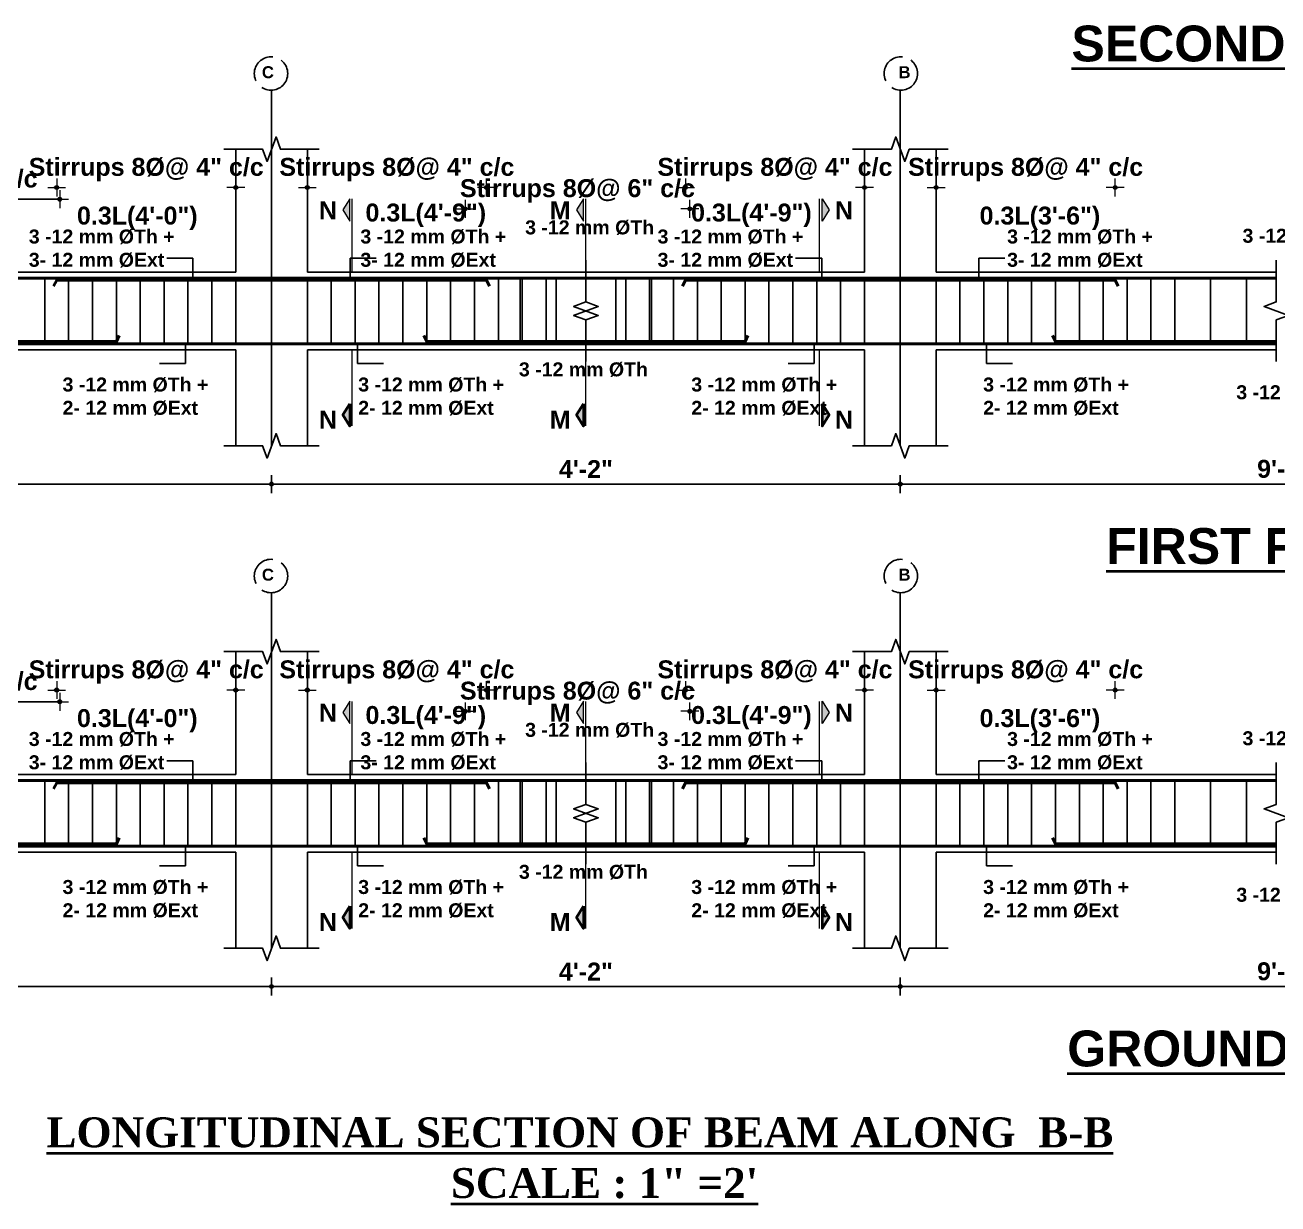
# Model space of a CAD drawing. Header units: inches. Extents: x -12073856 to 12321241, y -1226296 to 1319224.
# Drawn here: x 134357.4 to 134777.2, y 48712.2 to 49107 of the extents above; entities that cross this region are included whole.
import ezdxf
from ezdxf.enums import TextEntityAlignment as Align

# ---------------------------------------------------------------- set-up
doc = ezdxf.new("R2010")
doc.units = ezdxf.units.IN
doc.header["$MEASUREMENT"] = 0
doc.header["$PDMODE"] = 35
doc.linetypes.add('ACAD_ISO02W100', pattern=[15, 12, -3])
for name, color, linetype, lineweight in [('BAR', 5, 'Continuous', 40), ('Dimension', 130, 'Continuous', 9), ('Hatch', 9, 'Continuous', 9), ('HATCH1', 4, 'ACAD_ISO02W100', 13), ('TEXT', 255, 'Continuous', 35), ('Toilet', 7, 'Continuous', 25)]:
    doc.layers.add(name, color=color, linetype=linetype, lineweight=lineweight)
doc.layers.add('STIRRUP', color=10, linetype='Continuous')
doc.styles.add('1.8 str', font='times.ttf', dxfattribs={"width": 0.8, "height": 6})
doc.styles.add('ramon', font='arial.ttf')
doc.styles.add('STYLE1', font='arialbd.ttf')
doc.dimstyles.new('1.4', dxfattribs={"dimscale": 0, "dimtxt": 6, "dimasz": 0.5, "dimexe": 2, "dimexo": 9, "dimgap": 2, "dimtad": 1, "dimdec": 0, "dimlfac": 0.5, "dimzin": 3, "dimdsep": 46, "dimlunit": 4, "dimtxsty": '1.8 str', "dimblk": 'DIM', "dimcen": 3, "dimdle": 3, "dimse1": 1, "dimse2": 1, "dimclrd": 256, "dimclre": 256, "dimclrt": 7, "dimadec": 1, "dimazin": 2, "dimtfac": 1, "dimtdec": 0, "dimtix": 1, "dimtofl": 0, "dimtmove": 2, "dimatfit": 3, "dimldrblk": 'ARROW', "dimfxl": 2, "dimfrac": 2, "dimtolj": 2, "dimtzin": 0, "dimarcsym": 0})
doc.dimstyles.new('S8', dxfattribs={"dimtxt": 7, "dimasz": 2, "dimexe": 6, "dimexo": 18, "dimgap": 1.9375, "dimtad": 1, "dimdec": 1, "dimzin": 3, "dimdsep": 46, "dimlunit": 4, "dimtxsty": 'ramon', "dimblk": 'dot 2', "dimcen": 0.09375, "dimse1": 1, "dimse2": 1, "dimclrd": 1, "dimclre": 1, "dimclrt": 256, "dimadec": 0, "dimazin": 0, "dimtfac": 0.75, "dimtdec": 1, "dimtix": 1, "dimtmove": 1, "dimatfit": 3, "dimldrblk": 'DOT', "dimfxl": 1, "dimtolj": 1, "dimtzin": 0, "dimlwd": 9, "dimlwe": 9, "dimarcsym": 0})

# ---------------------------------------------------------------- blocks, each defined once
blk = doc.blocks.new('dot1')
at = {"layer": 'Hatch'}
h = blk.add_hatch(color=256, dxfattribs=at)
edge = h.paths.add_edge_path()
edge.add_arc((0, 0), 1, 0, 360)
for p, q in [((3, 0), (-3, 0)), ((0, 3), (0, -3))]:
    blk.add_line(p, q, dxfattribs=at)
blk.add_circle((0, 0), 1, dxfattribs=at)
blk = doc.blocks.new('dot 2')
at = {"layer": 'Hatch', "xscale": 0.5, "yscale": 0.5, "zscale": 0.5}
blk.add_blockref('dot1', (0, 0), dxfattribs=at)
blk = doc.blocks.new('*D2656')
at = {"layer": 'Defpoints', "color": 0, "transparency": 16777216}
for p in [(133863.05, 48784.54), (133880.38, 48784.54), (136417.36, 48745.54)]:
    blk.add_point(p, dxfattribs=at)
at = {"layer": 'Toilet', "color": 1, "lineweight": 9, "transparency": 16777216}
blk.add_line((133863.05, 48747.54), (133863.05, 48782.54), dxfattribs=at)
at = {"layer": 'Toilet', "color": 1, "lineweight": 9, "transparency": 16777216, "xscale": 2, "yscale": 2, "zscale": 2}
for p, rotation in [((133863.05, 48784.54), 90), ((133863.05, 48745.54), 270)]:
    blk.add_blockref('dot 2', p, dxfattribs=dict(at, rotation=rotation))
at = {"layer": 'Toilet', "transparency": 16777216, "insert": (133857.53, 48765.04), "char_height": 7, "attachment_point": 5, "rotation": 90, "style": 'ramon'}
blk.add_mtext('\\A1;3\'-3"', dxfattribs=at)
blk = doc.blocks.new('_Dot')
at = {"color": 0, "lineweight": -2}
blk.add_line((-0.5, 0), (-1, 0), dxfattribs=at)
at = {"color": 0, "const_width": 0.5}
blk.add_lwpolyline([(-0.25, 0, 1), (0.25, 0, 1)], format="xyb", close=True, dxfattribs=at)
blk = doc.blocks.new('DIM')
at = {"layer": 'Dimension'}
h = blk.add_hatch(color=256, dxfattribs=at)
h.paths.add_polyline_path([(0, 1.28), (0, 0), (1.28, 0, 0.414214)])
h.paths.add_polyline_path([(1.28, 0), (0, 0), (0, -1.28, 0.414214)])
h.paths.add_polyline_path([(0, 0), (-1.28, 0, 0.414214), (0, -1.28)])
h.paths.add_polyline_path([(0, 1.28, 0.414214), (-1.28, 0), (0, 0)])
for p, q in [((-6, 0), (6, 0)), ((0, 6), (0, -6))]:
    blk.add_line(p, q, dxfattribs=at)
blk.add_circle((0, 0), 1.28, dxfattribs=at)
blk = doc.blocks.new('*D2699')
at = {"layer": 'Defpoints', "color": 0, "ltscale": 10, "transparency": 16777216}
for p in [(134451.95, 48884.33), (134451.95, 48870.79), (134511.95, 48853.28)]:
    blk.add_point(p, dxfattribs=at)
at = {"layer": 'Dimension', "lineweight": -2, "ltscale": 10, "transparency": 16777216}
for p, q in [((134451.45, 48884.33), (134450.95, 48884.33)), ((134512.45, 48884.33), (134512.95, 48884.33))]:
    blk.add_line(p, q, dxfattribs=at)
at = {"layer": 'Dimension', "lineweight": -2, "ltscale": 10, "transparency": 16777216, "xscale": 0.5, "yscale": 0.5, "zscale": 0.5}
blk.add_blockref('DIM', (134451.95, 48884.33), dxfattribs=at)
at = {"layer": 'Dimension', "lineweight": -2, "ltscale": 10, "transparency": 16777216, "xscale": 0.5, "yscale": 0.5, "zscale": 0.5, "rotation": 180}
blk.add_blockref('DIM', (134511.95, 48884.33), dxfattribs=at)
at = {"layer": 'Dimension', "color": 7, "ltscale": 10, "transparency": 16777216, "insert": (134481.95, 48890.36), "char_height": 6, "attachment_point": 5, "style": 'STYLE1'}
blk.add_mtext('\\A2;Stirrups 8%%C@ 4" c/c', dxfattribs=at)
blk = doc.blocks.new('ARROW')
at = {"layer": 'Hatch'}
h = blk.add_hatch(color=256, dxfattribs=at)
h.dxf.hatch_style = 1
h.paths.add_polyline_path([(12191115.76, -1270860.08), (12191485.38, -1270660.08), (12191115.76, -1270660.08)])
for p, q in [((12191115.76, -1270860.08), (12191115.76, -1270060.08)), ((12191015.76, -1270160.08), (12196382.95, -1270160.08)), ((12191485.38, -1270660.08), (12190746.15, -1270660.08)), ((12190746.15, -1270660.08), (12191115.76, -1270860.08)), ((12191485.38, -1270660.08), (12191115.76, -1270860.08))]:
    blk.add_line(p, q, dxfattribs=at)
blk = doc.blocks.new('*D2689')
at = {"layer": 'Defpoints', "color": 0, "ltscale": 10, "transparency": 16777216}
for p in [(134427.95, 48884.33), (134427.95, 48870.79), (134367.95, 48853.28)]:
    blk.add_point(p, dxfattribs=at)
at = {"layer": 'Dimension', "lineweight": -2, "ltscale": 10, "transparency": 16777216}
for p, q in [((134367.45, 48884.33), (134366.95, 48884.33)), ((134428.45, 48884.33), (134428.95, 48884.33))]:
    blk.add_line(p, q, dxfattribs=at)
at = {"layer": 'Dimension', "lineweight": -2, "ltscale": 10, "transparency": 16777216, "xscale": 0.5, "yscale": 0.5, "zscale": 0.5}
blk.add_blockref('DIM', (134367.95, 48884.33), dxfattribs=at)
at = {"layer": 'Dimension', "lineweight": -2, "ltscale": 10, "transparency": 16777216, "xscale": 0.5, "yscale": 0.5, "zscale": 0.5, "rotation": 180}
blk.add_blockref('DIM', (134427.95, 48884.33), dxfattribs=at)
at = {"layer": 'Dimension', "color": 7, "ltscale": 10, "transparency": 16777216, "insert": (134397.95, 48890.36), "char_height": 6, "attachment_point": 5, "style": 'STYLE1'}
blk.add_mtext('\\A2;Stirrups 8%%C@ 4" c/c', dxfattribs=at)
blk = doc.blocks.new('*D2691')
at = {"layer": 'Defpoints', "color": 0, "ltscale": 10, "transparency": 16777216}
for p in [(134275.39, 48880.42), (134275.39, 48848.99), (134368.96, 48848.99)]:
    blk.add_point(p, dxfattribs=at)
at = {"layer": 'Dimension', "lineweight": -2, "ltscale": 10, "transparency": 16777216}
blk.add_line((134368.46, 48880.42), (134275.89, 48880.42), dxfattribs=at)
at = {"layer": 'Dimension', "lineweight": -2, "ltscale": 10, "transparency": 16777216, "xscale": 0.5, "yscale": 0.5, "zscale": 0.5, "rotation": 180}
blk.add_blockref('DIM', (134275.39, 48880.42), dxfattribs=at)
at = {"layer": 'Dimension', "lineweight": -2, "ltscale": 10, "transparency": 16777216, "xscale": 0.5, "yscale": 0.5, "zscale": 0.5}
blk.add_blockref('DIM', (134368.96, 48880.42), dxfattribs=at)
at = {"layer": 'Dimension', "color": 7, "ltscale": 10, "transparency": 16777216, "insert": (134322.17, 48886.44), "char_height": 6, "attachment_point": 5, "style": 'STYLE1'}
blk.add_mtext('\\A2;Stirrups 8%%C@ 6" c/c', dxfattribs=at)
blk = doc.blocks.new('*D2692')
at = {"layer": 'Defpoints', "color": 0, "ltscale": 10, "transparency": 16777216}
for p in [(134439.95, 48797.83), (134650.65, 48797.83), (134439.95, 48785.02)]:
    blk.add_point(p, dxfattribs=at)
at = {"layer": 'Dimension', "lineweight": -2, "ltscale": 10, "transparency": 16777216}
blk.add_line((134650.15, 48785.02), (134440.45, 48785.02), dxfattribs=at)
at = {"layer": 'Dimension', "lineweight": -2, "ltscale": 10, "transparency": 16777216, "xscale": 0.5, "yscale": 0.5, "zscale": 0.5, "rotation": 180}
blk.add_blockref('DIM', (134439.95, 48785.02), dxfattribs=at)
at = {"layer": 'Dimension', "lineweight": -2, "ltscale": 10, "transparency": 16777216, "xscale": 0.5, "yscale": 0.5, "zscale": 0.5}
blk.add_blockref('DIM', (134650.65, 48785.02), dxfattribs=at)
at = {"layer": 'Dimension', "color": 7, "ltscale": 10, "transparency": 16777216, "insert": (134545.3, 48790.04), "char_height": 6, "attachment_point": 5, "style": 'STYLE1'}
blk.add_mtext('\\A2;4\'-2"', dxfattribs=at)
blk = doc.blocks.new('*D2693')
at = {"layer": 'Defpoints', "color": 0, "ltscale": 10, "transparency": 16777216}
for p in [(134202.6, 48797.83), (134439.95, 48797.83), (134202.6, 48785.02)]:
    blk.add_point(p, dxfattribs=at)
at = {"layer": 'Dimension', "lineweight": -2, "ltscale": 10, "transparency": 16777216}
blk.add_line((134439.45, 48785.02), (134203.1, 48785.02), dxfattribs=at)
at = {"layer": 'Dimension', "lineweight": -2, "ltscale": 10, "transparency": 16777216, "xscale": 0.5, "yscale": 0.5, "zscale": 0.5, "rotation": 180}
blk.add_blockref('DIM', (134202.6, 48785.02), dxfattribs=at)
at = {"layer": 'Dimension', "lineweight": -2, "ltscale": 10, "transparency": 16777216, "xscale": 0.5, "yscale": 0.5, "zscale": 0.5}
blk.add_blockref('DIM', (134439.95, 48785.02), dxfattribs=at)
at = {"layer": 'Dimension', "color": 7, "ltscale": 10, "transparency": 16777216, "insert": (134321.27, 48790.09), "char_height": 6, "attachment_point": 5, "style": 'STYLE1'}
blk.add_mtext('\\A2;6\'-5"', dxfattribs=at)
blk = doc.blocks.new('*D2695')
at = {"layer": 'Defpoints', "color": 0, "ltscale": 10, "transparency": 16777216}
for p in [(134650.65, 48797.83), (134907.87, 48797.83), (134650.65, 48785.02)]:
    blk.add_point(p, dxfattribs=at)
at = {"layer": 'Dimension', "lineweight": -2, "ltscale": 10, "transparency": 16777216}
blk.add_line((134907.37, 48785.02), (134651.15, 48785.02), dxfattribs=at)
at = {"layer": 'Dimension', "lineweight": -2, "ltscale": 10, "transparency": 16777216, "xscale": 0.5, "yscale": 0.5, "zscale": 0.5, "rotation": 180}
blk.add_blockref('DIM', (134650.65, 48785.02), dxfattribs=at)
at = {"layer": 'Dimension', "lineweight": -2, "ltscale": 10, "transparency": 16777216, "xscale": 0.5, "yscale": 0.5, "zscale": 0.5}
blk.add_blockref('DIM', (134907.87, 48785.02), dxfattribs=at)
at = {"layer": 'Dimension', "color": 7, "ltscale": 10, "transparency": 16777216, "insert": (134779.26, 48790.09), "char_height": 6, "attachment_point": 5, "style": 'STYLE1'}
blk.add_mtext('\\A2;9\'-3"', dxfattribs=at)
blk = doc.blocks.new('*D2696')
at = {"layer": 'Defpoints', "color": 0, "ltscale": 10, "transparency": 16777216}
for p in [(134580.14, 48877.2), (134504.78, 48860.66), (134580.14, 48846.14)]:
    blk.add_point(p, dxfattribs=at)
at = {"layer": 'Dimension', "lineweight": -2, "ltscale": 10, "transparency": 16777216}
for p, q in [((134504.28, 48877.2), (134503.78, 48877.2)), ((134580.64, 48877.2), (134581.14, 48877.2))]:
    blk.add_line(p, q, dxfattribs=at)
at = {"layer": 'Dimension', "lineweight": -2, "ltscale": 10, "transparency": 16777216, "xscale": 0.5, "yscale": 0.5, "zscale": 0.5}
blk.add_blockref('DIM', (134504.78, 48877.2), dxfattribs=at)
at = {"layer": 'Dimension', "lineweight": -2, "ltscale": 10, "transparency": 16777216, "xscale": 0.5, "yscale": 0.5, "zscale": 0.5, "rotation": 180}
blk.add_blockref('DIM', (134580.14, 48877.2), dxfattribs=at)
at = {"layer": 'Dimension', "color": 7, "ltscale": 10, "transparency": 16777216, "insert": (134542.46, 48883.22), "char_height": 6, "attachment_point": 5, "style": 'STYLE1'}
blk.add_mtext('\\A2;Stirrups 8%%C@ 6" c/c', dxfattribs=at)
blk = doc.blocks.new('*D2697')
at = {"layer": 'Defpoints', "color": 0, "ltscale": 10, "transparency": 16777216}
for p in [(134638.65, 48884.33), (134638.65, 48870.79), (134578.65, 48853.28)]:
    blk.add_point(p, dxfattribs=at)
at = {"layer": 'Dimension', "lineweight": -2, "ltscale": 10, "transparency": 16777216}
for p, q in [((134578.15, 48884.33), (134577.65, 48884.33)), ((134639.15, 48884.33), (134639.65, 48884.33))]:
    blk.add_line(p, q, dxfattribs=at)
at = {"layer": 'Dimension', "lineweight": -2, "ltscale": 10, "transparency": 16777216, "xscale": 0.5, "yscale": 0.5, "zscale": 0.5}
blk.add_blockref('DIM', (134578.65, 48884.33), dxfattribs=at)
at = {"layer": 'Dimension', "lineweight": -2, "ltscale": 10, "transparency": 16777216, "xscale": 0.5, "yscale": 0.5, "zscale": 0.5, "rotation": 180}
blk.add_blockref('DIM', (134638.65, 48884.33), dxfattribs=at)
at = {"layer": 'Dimension', "color": 7, "ltscale": 10, "transparency": 16777216, "insert": (134608.65, 48890.36), "char_height": 6, "attachment_point": 5, "style": 'STYLE1'}
blk.add_mtext('\\A2;Stirrups 8%%C@ 4" c/c', dxfattribs=at)
blk = doc.blocks.new('*D2698')
at = {"layer": 'Defpoints', "color": 0, "ltscale": 10, "transparency": 16777216}
for p in [(134662.65, 48884.33), (134662.65, 48870.79), (134722.65, 48853.28)]:
    blk.add_point(p, dxfattribs=at)
at = {"layer": 'Dimension', "lineweight": -2, "ltscale": 10, "transparency": 16777216}
for p, q in [((134662.15, 48884.33), (134661.65, 48884.33)), ((134723.15, 48884.33), (134723.65, 48884.33))]:
    blk.add_line(p, q, dxfattribs=at)
at = {"layer": 'Dimension', "lineweight": -2, "ltscale": 10, "transparency": 16777216, "xscale": 0.5, "yscale": 0.5, "zscale": 0.5}
blk.add_blockref('DIM', (134662.65, 48884.33), dxfattribs=at)
at = {"layer": 'Dimension', "lineweight": -2, "ltscale": 10, "transparency": 16777216, "xscale": 0.5, "yscale": 0.5, "zscale": 0.5, "rotation": 180}
blk.add_blockref('DIM', (134722.65, 48884.33), dxfattribs=at)
at = {"layer": 'Dimension', "color": 7, "ltscale": 10, "transparency": 16777216, "insert": (134692.65, 48890.36), "char_height": 6, "attachment_point": 5, "style": 'STYLE1'}
blk.add_mtext('\\A2;Stirrups 8%%C@ 4" c/c', dxfattribs=at)
blk = doc.blocks.new('*D2754')
at = {"layer": 'Defpoints', "color": 0, "ltscale": 10, "transparency": 16777216}
for p in [(134451.95, 49052.62), (134451.95, 49039.08), (134511.95, 49021.57)]:
    blk.add_point(p, dxfattribs=at)
at = {"layer": 'Dimension', "lineweight": -2, "ltscale": 10, "transparency": 16777216}
for p, q in [((134451.45, 49052.62), (134450.95, 49052.62)), ((134512.45, 49052.62), (134512.95, 49052.62))]:
    blk.add_line(p, q, dxfattribs=at)
at = {"layer": 'Dimension', "lineweight": -2, "ltscale": 10, "transparency": 16777216, "xscale": 0.5, "yscale": 0.5, "zscale": 0.5}
blk.add_blockref('DIM', (134451.95, 49052.62), dxfattribs=at)
at = {"layer": 'Dimension', "lineweight": -2, "ltscale": 10, "transparency": 16777216, "xscale": 0.5, "yscale": 0.5, "zscale": 0.5, "rotation": 180}
blk.add_blockref('DIM', (134511.95, 49052.62), dxfattribs=at)
at = {"layer": 'Dimension', "color": 7, "ltscale": 10, "transparency": 16777216, "insert": (134481.95, 49058.65), "char_height": 6, "attachment_point": 5, "style": 'STYLE1'}
blk.add_mtext('\\A2;Stirrups 8%%C@ 4" c/c', dxfattribs=at)
blk = doc.blocks.new('*D2755')
at = {"layer": 'Defpoints', "color": 0, "ltscale": 10, "transparency": 16777216}
for p in [(134427.95, 49052.62), (134427.95, 49039.08), (134367.95, 49021.57)]:
    blk.add_point(p, dxfattribs=at)
at = {"layer": 'Dimension', "lineweight": -2, "ltscale": 10, "transparency": 16777216}
for p, q in [((134367.45, 49052.62), (134366.95, 49052.62)), ((134428.45, 49052.62), (134428.95, 49052.62))]:
    blk.add_line(p, q, dxfattribs=at)
at = {"layer": 'Dimension', "lineweight": -2, "ltscale": 10, "transparency": 16777216, "xscale": 0.5, "yscale": 0.5, "zscale": 0.5}
blk.add_blockref('DIM', (134367.95, 49052.62), dxfattribs=at)
at = {"layer": 'Dimension', "lineweight": -2, "ltscale": 10, "transparency": 16777216, "xscale": 0.5, "yscale": 0.5, "zscale": 0.5, "rotation": 180}
blk.add_blockref('DIM', (134427.95, 49052.62), dxfattribs=at)
at = {"layer": 'Dimension', "color": 7, "ltscale": 10, "transparency": 16777216, "insert": (134397.95, 49058.65), "char_height": 6, "attachment_point": 5, "style": 'STYLE1'}
blk.add_mtext('\\A2;Stirrups 8%%C@ 4" c/c', dxfattribs=at)
blk = doc.blocks.new('*D2757')
at = {"layer": 'Defpoints', "color": 0, "ltscale": 10, "transparency": 16777216}
for p in [(134275.39, 49048.71), (134275.39, 49017.29), (134368.96, 49017.29)]:
    blk.add_point(p, dxfattribs=at)
at = {"layer": 'Dimension', "lineweight": -2, "ltscale": 10, "transparency": 16777216}
blk.add_line((134368.46, 49048.71), (134275.89, 49048.71), dxfattribs=at)
at = {"layer": 'Dimension', "lineweight": -2, "ltscale": 10, "transparency": 16777216, "xscale": 0.5, "yscale": 0.5, "zscale": 0.5, "rotation": 180}
blk.add_blockref('DIM', (134275.39, 49048.71), dxfattribs=at)
at = {"layer": 'Dimension', "lineweight": -2, "ltscale": 10, "transparency": 16777216, "xscale": 0.5, "yscale": 0.5, "zscale": 0.5}
blk.add_blockref('DIM', (134368.96, 49048.71), dxfattribs=at)
at = {"layer": 'Dimension', "color": 7, "ltscale": 10, "transparency": 16777216, "insert": (134322.17, 49054.74), "char_height": 6, "attachment_point": 5, "style": 'STYLE1'}
blk.add_mtext('\\A2;Stirrups 8%%C@ 6" c/c', dxfattribs=at)
blk = doc.blocks.new('*D2758')
at = {"layer": 'Defpoints', "color": 0, "ltscale": 10, "transparency": 16777216}
for p in [(134439.95, 48966.13), (134650.65, 48966.13), (134439.95, 48953.32)]:
    blk.add_point(p, dxfattribs=at)
at = {"layer": 'Dimension', "lineweight": -2, "ltscale": 10, "transparency": 16777216}
blk.add_line((134650.15, 48953.32), (134440.45, 48953.32), dxfattribs=at)
at = {"layer": 'Dimension', "lineweight": -2, "ltscale": 10, "transparency": 16777216, "xscale": 0.5, "yscale": 0.5, "zscale": 0.5, "rotation": 180}
blk.add_blockref('DIM', (134439.95, 48953.32), dxfattribs=at)
at = {"layer": 'Dimension', "lineweight": -2, "ltscale": 10, "transparency": 16777216, "xscale": 0.5, "yscale": 0.5, "zscale": 0.5}
blk.add_blockref('DIM', (134650.65, 48953.32), dxfattribs=at)
at = {"layer": 'Dimension', "color": 7, "ltscale": 10, "transparency": 16777216, "insert": (134545.3, 48958.33), "char_height": 6, "attachment_point": 5, "style": 'STYLE1'}
blk.add_mtext('\\A2;4\'-2"', dxfattribs=at)
blk = doc.blocks.new('*D2759')
at = {"layer": 'Defpoints', "color": 0, "ltscale": 10, "transparency": 16777216}
for p in [(134202.6, 48966.13), (134439.95, 48966.13), (134202.6, 48953.32)]:
    blk.add_point(p, dxfattribs=at)
at = {"layer": 'Dimension', "lineweight": -2, "ltscale": 10, "transparency": 16777216}
blk.add_line((134439.45, 48953.32), (134203.1, 48953.32), dxfattribs=at)
at = {"layer": 'Dimension', "lineweight": -2, "ltscale": 10, "transparency": 16777216, "xscale": 0.5, "yscale": 0.5, "zscale": 0.5, "rotation": 180}
blk.add_blockref('DIM', (134202.6, 48953.32), dxfattribs=at)
at = {"layer": 'Dimension', "lineweight": -2, "ltscale": 10, "transparency": 16777216, "xscale": 0.5, "yscale": 0.5, "zscale": 0.5}
blk.add_blockref('DIM', (134439.95, 48953.32), dxfattribs=at)
at = {"layer": 'Dimension', "color": 7, "ltscale": 10, "transparency": 16777216, "insert": (134321.27, 48958.38), "char_height": 6, "attachment_point": 5, "style": 'STYLE1'}
blk.add_mtext('\\A2;6\'-5"', dxfattribs=at)
blk = doc.blocks.new('*D2750')
at = {"layer": 'Defpoints', "color": 0, "ltscale": 10, "transparency": 16777216}
for p in [(134650.65, 48966.13), (134907.87, 48966.13), (134650.65, 48953.32)]:
    blk.add_point(p, dxfattribs=at)
at = {"layer": 'Dimension', "lineweight": -2, "ltscale": 10, "transparency": 16777216}
blk.add_line((134907.37, 48953.32), (134651.15, 48953.32), dxfattribs=at)
at = {"layer": 'Dimension', "lineweight": -2, "ltscale": 10, "transparency": 16777216, "xscale": 0.5, "yscale": 0.5, "zscale": 0.5, "rotation": 180}
blk.add_blockref('DIM', (134650.65, 48953.32), dxfattribs=at)
at = {"layer": 'Dimension', "lineweight": -2, "ltscale": 10, "transparency": 16777216, "xscale": 0.5, "yscale": 0.5, "zscale": 0.5}
blk.add_blockref('DIM', (134907.87, 48953.32), dxfattribs=at)
at = {"layer": 'Dimension', "color": 7, "ltscale": 10, "transparency": 16777216, "insert": (134779.26, 48958.38), "char_height": 6, "attachment_point": 5, "style": 'STYLE1'}
blk.add_mtext('\\A2;9\'-3"', dxfattribs=at)
blk = doc.blocks.new('*D2751')
at = {"layer": 'Defpoints', "color": 0, "ltscale": 10, "transparency": 16777216}
for p in [(134580.14, 49045.49), (134504.78, 49028.95), (134580.14, 49014.44)]:
    blk.add_point(p, dxfattribs=at)
at = {"layer": 'Dimension', "lineweight": -2, "ltscale": 10, "transparency": 16777216}
for p, q in [((134504.28, 49045.49), (134503.78, 49045.49)), ((134580.64, 49045.49), (134581.14, 49045.49))]:
    blk.add_line(p, q, dxfattribs=at)
at = {"layer": 'Dimension', "lineweight": -2, "ltscale": 10, "transparency": 16777216, "xscale": 0.5, "yscale": 0.5, "zscale": 0.5}
blk.add_blockref('DIM', (134504.78, 49045.49), dxfattribs=at)
at = {"layer": 'Dimension', "lineweight": -2, "ltscale": 10, "transparency": 16777216, "xscale": 0.5, "yscale": 0.5, "zscale": 0.5, "rotation": 180}
blk.add_blockref('DIM', (134580.14, 49045.49), dxfattribs=at)
at = {"layer": 'Dimension', "color": 7, "ltscale": 10, "transparency": 16777216, "insert": (134542.46, 49051.52), "char_height": 6, "attachment_point": 5, "style": 'STYLE1'}
blk.add_mtext('\\A2;Stirrups 8%%C@ 6" c/c', dxfattribs=at)
blk = doc.blocks.new('*D2752')
at = {"layer": 'Defpoints', "color": 0, "ltscale": 10, "transparency": 16777216}
for p in [(134638.65, 49052.62), (134638.65, 49039.08), (134578.65, 49021.57)]:
    blk.add_point(p, dxfattribs=at)
at = {"layer": 'Dimension', "lineweight": -2, "ltscale": 10, "transparency": 16777216}
for p, q in [((134578.15, 49052.62), (134577.65, 49052.62)), ((134639.15, 49052.62), (134639.65, 49052.62))]:
    blk.add_line(p, q, dxfattribs=at)
at = {"layer": 'Dimension', "lineweight": -2, "ltscale": 10, "transparency": 16777216, "xscale": 0.5, "yscale": 0.5, "zscale": 0.5}
blk.add_blockref('DIM', (134578.65, 49052.62), dxfattribs=at)
at = {"layer": 'Dimension', "lineweight": -2, "ltscale": 10, "transparency": 16777216, "xscale": 0.5, "yscale": 0.5, "zscale": 0.5, "rotation": 180}
blk.add_blockref('DIM', (134638.65, 49052.62), dxfattribs=at)
at = {"layer": 'Dimension', "color": 7, "ltscale": 10, "transparency": 16777216, "insert": (134608.65, 49058.65), "char_height": 6, "attachment_point": 5, "style": 'STYLE1'}
blk.add_mtext('\\A2;Stirrups 8%%C@ 4" c/c', dxfattribs=at)
blk = doc.blocks.new('*D2753')
at = {"layer": 'Defpoints', "color": 0, "ltscale": 10, "transparency": 16777216}
for p in [(134662.65, 49052.62), (134662.65, 49039.08), (134722.65, 49021.57)]:
    blk.add_point(p, dxfattribs=at)
at = {"layer": 'Dimension', "lineweight": -2, "ltscale": 10, "transparency": 16777216}
for p, q in [((134662.15, 49052.62), (134661.65, 49052.62)), ((134723.15, 49052.62), (134723.65, 49052.62))]:
    blk.add_line(p, q, dxfattribs=at)
at = {"layer": 'Dimension', "lineweight": -2, "ltscale": 10, "transparency": 16777216, "xscale": 0.5, "yscale": 0.5, "zscale": 0.5}
blk.add_blockref('DIM', (134662.65, 49052.62), dxfattribs=at)
at = {"layer": 'Dimension', "lineweight": -2, "ltscale": 10, "transparency": 16777216, "xscale": 0.5, "yscale": 0.5, "zscale": 0.5, "rotation": 180}
blk.add_blockref('DIM', (134722.65, 49052.62), dxfattribs=at)
at = {"layer": 'Dimension', "color": 7, "ltscale": 10, "transparency": 16777216, "insert": (134692.65, 49058.65), "char_height": 6, "attachment_point": 5, "style": 'STYLE1'}
blk.add_mtext('\\A2;Stirrups 8%%C@ 4" c/c', dxfattribs=at)

msp = doc.modelspace()

# ---------------------------------------------------------------- hatches: boundary and pattern name
at = {"layer": 'TEXT', "ltscale": 10}
for points in [[(134466.15, 49048.87), (134466.15, 49041.36), (134463.84, 49045.12)], [(134544.44, 49048.87), (134544.44, 49041.36), (134542.13, 49045.12)], [(134624.45, 49048.87), (134624.45, 49041.36), (134626.76, 49045.12)], [(134466.15, 48972.73), (134466.15, 48980.23), (134463.84, 48976.48)], [(134544.44, 48972.73), (134544.44, 48980.23), (134542.13, 48976.48)], [(134624.45, 48972.73), (134624.45, 48980.23), (134626.76, 48976.48)], [(134466.15, 48880.57), (134466.15, 48873.07), (134463.84, 48876.82)], [(134544.44, 48880.57), (134544.44, 48873.07), (134542.13, 48876.82)], [(134624.45, 48880.57), (134624.45, 48873.07), (134626.76, 48876.82)], [(134466.15, 48804.43), (134466.15, 48811.94), (134463.84, 48808.19)], [(134544.44, 48804.43), (134544.44, 48811.94), (134542.13, 48808.19)], [(134624.45, 48804.43), (134624.45, 48811.94), (134626.76, 48808.19)]]:
    msp.add_hatch(color=256, dxfattribs=at).paths.add_polyline_path(points)

# ---------------------------------------------------------------- linework, layer by layer
for p, q in [((134439.95, 49065.48), (134439.95, 49085.44)), ((134650.65, 49065.48), (134650.65, 49085.44)), ((134439.95, 49065.48), (134439.95, 48966.13)), ((134650.65, 49065.48), (134650.65, 48966.13)), ((134439.95, 48966.13), (134439.95, 48986.08)), ((134650.65, 48966.13), (134650.65, 48986.08)), ((134439.95, 48897.19), (134439.95, 48917.14)), ((134650.65, 48897.19), (134650.65, 48917.14)), ((134439.95, 48897.19), (134439.95, 48797.83)), ((134650.65, 48897.19), (134650.65, 48797.83)), ((134439.95, 48797.83), (134439.95, 48817.79)), ((134650.65, 48797.83), (134650.65, 48817.79))]:
    msp.add_line(p, q)
at = {"ltscale": 10}
for p, q in [((134427.95, 49024.32), (134427.95, 49065.48)), ((134451.95, 49024.32), (134451.95, 49065.48)), ((134638.65, 49024.32), (134638.65, 49065.48)), ((134662.65, 49024.32), (134662.65, 49065.48)), ((134313.95, 49024.32), (134427.95, 49024.32)), ((134545.3, 49024.32), (134451.95, 49024.32)), ((134545.3, 49024.32), (134638.65, 49024.32)), ((134776.65, 49024.32), (134662.65, 49024.32)), ((134313.95, 48998.32), (134427.95, 48998.32)), ((134427.95, 48966.13), (134427.95, 48998.32)), ((134545.3, 48998.32), (134451.95, 48998.32)), ((134451.95, 48966.13), (134451.95, 48998.32)), ((134545.3, 48998.32), (134638.65, 48998.32)), ((134638.65, 48966.13), (134638.65, 48998.32)), ((134776.65, 48998.32), (134662.65, 48998.32)), ((134662.65, 48966.13), (134662.65, 48998.32)), ((134427.95, 48856.03), (134427.95, 48897.19)), ((134451.95, 48856.03), (134451.95, 48897.19)), ((134638.65, 48856.03), (134638.65, 48897.19)), ((134662.65, 48856.03), (134662.65, 48897.19)), ((134313.95, 48856.03), (134427.95, 48856.03)), ((134545.3, 48856.03), (134451.95, 48856.03)), ((134545.3, 48856.03), (134638.65, 48856.03)), ((134776.65, 48856.03), (134662.65, 48856.03)), ((134313.95, 48830.03), (134427.95, 48830.03)), ((134427.95, 48797.83), (134427.95, 48830.03)), ((134545.3, 48830.03), (134451.95, 48830.03)), ((134451.95, 48797.83), (134451.95, 48830.03)), ((134545.3, 48830.03), (134638.65, 48830.03)), ((134638.65, 48797.83), (134638.65, 48830.03)), ((134776.65, 48830.03), (134662.65, 48830.03)), ((134662.65, 48797.83), (134662.65, 48830.03))]:
    msp.add_line(p, q, dxfattribs=at)
at = {"linetype": 'Continuous', "ltscale": 10}
for points in [[(134423.95, 49065.48), (134436.95, 49065.48), (134438.45, 49061.36), (134441.45, 49069.61), (134442.95, 49065.48), (134455.95, 49065.48)], [(134666.65, 49065.48), (134653.65, 49065.48), (134652.15, 49061.36), (134649.15, 49069.61), (134647.65, 49065.48), (134634.65, 49065.48)], [(134545.3, 49028.32), (134545.3, 49014.32), (134541.18, 49012.82), (134549.42, 49009.82), (134545.3, 49008.32), (134545.3, 48994.32)], [(134545.3, 49028.32), (134545.3, 49014.32), (134541.18, 49012.82), (134549.42, 49009.82), (134545.3, 49008.32), (134545.3, 48994.32)], [(134545.3, 49028.32), (134545.3, 49014.32), (134549.42, 49012.82), (134541.18, 49009.82), (134545.3, 49008.32), (134545.3, 48994.32)], [(134545.3, 49028.32), (134545.3, 49014.32), (134549.42, 49012.82), (134541.18, 49009.82), (134545.3, 49008.32), (134545.3, 48994.32)], [(134776.65, 49028.32), (134776.65, 49014.32), (134772.53, 49012.82), (134780.77, 49009.82), (134776.65, 49008.32), (134776.65, 48994.32)], [(134423.95, 48966.13), (134436.95, 48966.13), (134438.45, 48962.01), (134441.45, 48970.25), (134442.95, 48966.13), (134455.95, 48966.13)], [(134666.65, 48966.13), (134653.65, 48966.13), (134652.15, 48962.01), (134649.15, 48970.25), (134647.65, 48966.13), (134634.65, 48966.13)], [(134423.95, 48897.19), (134436.95, 48897.19), (134438.45, 48893.07), (134441.45, 48901.31), (134442.95, 48897.19), (134455.95, 48897.19)], [(134666.65, 48897.19), (134653.65, 48897.19), (134652.15, 48893.07), (134649.15, 48901.31), (134647.65, 48897.19), (134634.65, 48897.19)], [(134545.3, 48860.03), (134545.3, 48846.03), (134541.18, 48844.53), (134549.42, 48841.53), (134545.3, 48840.03), (134545.3, 48826.03)], [(134545.3, 48860.03), (134545.3, 48846.03), (134541.18, 48844.53), (134549.42, 48841.53), (134545.3, 48840.03), (134545.3, 48826.03)], [(134545.3, 48860.03), (134545.3, 48846.03), (134549.42, 48844.53), (134541.18, 48841.53), (134545.3, 48840.03), (134545.3, 48826.03)], [(134545.3, 48860.03), (134545.3, 48846.03), (134549.42, 48844.53), (134541.18, 48841.53), (134545.3, 48840.03), (134545.3, 48826.03)], [(134776.65, 48860.03), (134776.65, 48846.03), (134772.53, 48844.53), (134780.77, 48841.53), (134776.65, 48840.03), (134776.65, 48826.03)], [(134423.95, 48797.83), (134436.95, 48797.83), (134438.45, 48793.71), (134441.45, 48801.96), (134442.95, 48797.83), (134455.95, 48797.83)], [(134666.65, 48797.83), (134653.65, 48797.83), (134652.15, 48793.71), (134649.15, 48801.96), (134647.65, 48797.83), (134634.65, 48797.83)]]:
    msp.add_lwpolyline(points, dxfattribs=at)
at = {"layer": 'BAR', "ltscale": 10}
for p, q in [((134439.95, 49022.32), (134313.95, 49022.32)), ((134439.95, 49022.32), (134545.3, 49022.32)), ((134650.65, 49022.32), (134545.3, 49022.32)), ((134650.65, 49022.32), (134776.65, 49022.32)), ((134439.95, 49000.32), (134313.95, 49000.32)), ((134439.95, 49000.32), (134545.3, 49000.32)), ((134650.65, 49000.32), (134545.3, 49000.32)), ((134650.65, 49000.32), (134776.65, 49000.32)), ((134439.95, 48854.03), (134313.95, 48854.03)), ((134439.95, 48854.03), (134545.3, 48854.03)), ((134650.65, 48854.03), (134545.3, 48854.03)), ((134650.65, 48854.03), (134776.65, 48854.03)), ((134439.95, 48832.03), (134313.95, 48832.03)), ((134439.95, 48832.03), (134545.3, 48832.03)), ((134650.65, 48832.03), (134545.3, 48832.03)), ((134650.65, 48832.03), (134776.65, 48832.03))]:
    msp.add_line(p, q, dxfattribs=at)
for points in [[(134366.9, 49019.57), (134367.95, 49021.57), (134439.95, 49021.57)], [(134512.99, 49019.57), (134511.95, 49021.57), (134439.95, 49021.57)], [(134577.61, 49019.57), (134578.65, 49021.57), (134650.65, 49021.57)], [(134723.7, 49019.57), (134722.65, 49021.57), (134650.65, 49021.57)], [(134388.9, 49003.07), (134387.95, 49001.07), (134313.95, 49001.07)], [(134490.99, 49003.07), (134491.95, 49001.07), (134545.3, 49001.07)], [(134599.61, 49003.07), (134598.65, 49001.07), (134545.3, 49001.07)], [(134701.7, 49003.07), (134702.65, 49001.07), (134776.65, 49001.07)], [(134366.9, 48851.28), (134367.95, 48853.28), (134439.95, 48853.28)], [(134512.99, 48851.28), (134511.95, 48853.28), (134439.95, 48853.28)], [(134577.61, 48851.28), (134578.65, 48853.28), (134650.65, 48853.28)], [(134723.7, 48851.28), (134722.65, 48853.28), (134650.65, 48853.28)], [(134388.9, 48834.78), (134387.95, 48832.78), (134313.95, 48832.78)], [(134490.99, 48834.78), (134491.95, 48832.78), (134545.3, 48832.78)], [(134599.61, 48834.78), (134598.65, 48832.78), (134545.3, 48832.78)], [(134701.7, 48834.78), (134702.65, 48832.78), (134776.65, 48832.78)]]:
    msp.add_lwpolyline(points, dxfattribs=at)
at = {"layer": 'Dimension', "ltscale": 10}
for p, q in [((134467.01, 49024.32), (134467.01, 49048.82)), ((134545.3, 49024.32), (134545.3, 49048.82)), ((134623.59, 49024.32), (134623.59, 49048.82)), ((134467.01, 48972.78), (134467.01, 48998.32)), ((134545.3, 48972.78), (134545.3, 48998.32)), ((134623.59, 48972.78), (134623.59, 48998.32)), ((134467.01, 48856.03), (134467.01, 48880.52)), ((134545.3, 48856.03), (134545.3, 48880.52)), ((134623.59, 48856.03), (134623.59, 48880.52)), ((134467.01, 48804.48), (134467.01, 48830.03)), ((134545.3, 48804.48), (134545.3, 48830.03)), ((134623.59, 48804.48), (134623.59, 48830.03))]:
    msp.add_line(p, q, dxfattribs=at)
for points in [[(134466.15, 49041.36), (134466.15, 49048.87), (134463.84, 49045.12), (134466.15, 49041.36)], [(134544.44, 49041.36), (134544.44, 49048.87), (134542.13, 49045.12), (134544.44, 49041.36)], [(134624.45, 49041.36), (134624.45, 49048.87), (134626.76, 49045.12), (134624.45, 49041.36)], [(134466.15, 48873.07), (134466.15, 48880.57), (134463.84, 48876.82), (134466.15, 48873.07)], [(134544.44, 48873.07), (134544.44, 48880.57), (134542.13, 48876.82), (134544.44, 48873.07)], [(134624.45, 48873.07), (134624.45, 48880.57), (134626.76, 48876.82), (134624.45, 48873.07)]]:
    msp.add_lwpolyline(points, dxfattribs=at)
at = {"layer": 'HATCH1', "lineweight": 25}
for centre in [(134439.78, 49090.81), (134650.82, 49090.81), (134439.78, 48922.52), (134650.82, 48922.52)]:
    msp.add_circle(centre, 5.6, dxfattribs=at)
at = {"layer": 'STIRRUP'}
for p, q in [((134363.95, 49022.72), (134363.95, 48999.92)), ((134371.95, 49022.72), (134371.95, 48999.92)), ((134379.95, 49022.72), (134379.95, 48999.92)), ((134387.95, 49022.72), (134387.95, 48999.92)), ((134395.95, 49022.72), (134395.95, 48999.92)), ((134403.95, 49022.72), (134403.95, 48999.92)), ((134411.95, 49022.72), (134411.95, 48999.92)), ((134419.95, 49022.72), (134419.95, 48999.92)), ((134427.95, 49022.72), (134427.95, 48999.92)), ((134451.95, 49022.72), (134451.95, 48999.92)), ((134459.95, 49022.72), (134459.95, 48999.92)), ((134467.95, 49022.72), (134467.95, 48999.92)), ((134475.95, 49022.72), (134475.95, 48999.92)), ((134483.95, 49022.72), (134483.95, 48999.92)), ((134491.95, 49022.72), (134491.95, 48999.92)), ((134499.95, 49022.72), (134499.95, 48999.92)), ((134507.95, 49022.72), (134507.95, 48999.92)), ((134515.95, 49022.72), (134515.95, 48999.92)), ((134523.3, 49022.72), (134523.3, 48999.92)), ((134523.95, 49022.72), (134523.95, 48999.92)), ((134531.95, 49022.72), (134531.95, 48999.92)), ((134535.3, 49022.72), (134535.3, 48999.92)), ((134555.3, 49022.72), (134555.3, 48999.92)), ((134558.65, 49022.72), (134558.65, 48999.92)), ((134566.65, 49022.72), (134566.65, 48999.92)), ((134567.3, 49022.72), (134567.3, 48999.92)), ((134574.65, 49022.72), (134574.65, 48999.92)), ((134582.65, 49022.72), (134582.65, 48999.92)), ((134590.65, 49022.72), (134590.65, 48999.92)), ((134598.65, 49022.72), (134598.65, 48999.92)), ((134606.65, 49022.72), (134606.65, 48999.92)), ((134614.65, 49022.72), (134614.65, 48999.92)), ((134622.65, 49022.72), (134622.65, 48999.92)), ((134630.65, 49022.72), (134630.65, 48999.92)), ((134638.65, 49022.72), (134638.65, 48999.92)), ((134662.65, 49022.72), (134662.65, 48999.92)), ((134670.65, 49022.72), (134670.65, 48999.92)), ((134678.65, 49022.72), (134678.65, 48999.92)), ((134686.65, 49022.72), (134686.65, 48999.92)), ((134694.65, 49022.72), (134694.65, 48999.92)), ((134702.65, 49022.72), (134702.65, 48999.92)), ((134710.65, 49022.72), (134710.65, 48999.92)), ((134718.65, 49022.72), (134718.65, 48999.92)), ((134726.65, 49022.72), (134726.65, 48999.92)), ((134734.65, 49022.72), (134734.65, 48999.92)), ((134742.65, 49022.72), (134742.65, 48999.92)), ((134754.65, 49022.72), (134754.65, 48999.92)), ((134766.65, 49022.72), (134766.65, 48999.92)), ((134363.95, 48854.43), (134363.95, 48831.63)), ((134371.95, 48854.43), (134371.95, 48831.63)), ((134379.95, 48854.43), (134379.95, 48831.63)), ((134387.95, 48854.43), (134387.95, 48831.63)), ((134395.95, 48854.43), (134395.95, 48831.63)), ((134403.95, 48854.43), (134403.95, 48831.63)), ((134411.95, 48854.43), (134411.95, 48831.63)), ((134419.95, 48854.43), (134419.95, 48831.63)), ((134427.95, 48854.43), (134427.95, 48831.63)), ((134451.95, 48854.43), (134451.95, 48831.63)), ((134459.95, 48854.43), (134459.95, 48831.63)), ((134467.95, 48854.43), (134467.95, 48831.63)), ((134475.95, 48854.43), (134475.95, 48831.63)), ((134483.95, 48854.43), (134483.95, 48831.63)), ((134491.95, 48854.43), (134491.95, 48831.63)), ((134499.95, 48854.43), (134499.95, 48831.63)), ((134507.95, 48854.43), (134507.95, 48831.63)), ((134515.95, 48854.43), (134515.95, 48831.63)), ((134523.3, 48854.43), (134523.3, 48831.63)), ((134523.95, 48854.43), (134523.95, 48831.63)), ((134531.95, 48854.43), (134531.95, 48831.63)), ((134535.3, 48854.43), (134535.3, 48831.63)), ((134555.3, 48854.43), (134555.3, 48831.63)), ((134558.65, 48854.43), (134558.65, 48831.63)), ((134566.65, 48854.43), (134566.65, 48831.63)), ((134567.3, 48854.43), (134567.3, 48831.63)), ((134574.65, 48854.43), (134574.65, 48831.63)), ((134582.65, 48854.43), (134582.65, 48831.63)), ((134590.65, 48854.43), (134590.65, 48831.63)), ((134598.65, 48854.43), (134598.65, 48831.63)), ((134606.65, 48854.43), (134606.65, 48831.63)), ((134614.65, 48854.43), (134614.65, 48831.63)), ((134622.65, 48854.43), (134622.65, 48831.63)), ((134630.65, 48854.43), (134630.65, 48831.63)), ((134638.65, 48854.43), (134638.65, 48831.63)), ((134662.65, 48854.43), (134662.65, 48831.63)), ((134670.65, 48854.43), (134670.65, 48831.63)), ((134678.65, 48854.43), (134678.65, 48831.63)), ((134686.65, 48854.43), (134686.65, 48831.63)), ((134694.65, 48854.43), (134694.65, 48831.63)), ((134702.65, 48854.43), (134702.65, 48831.63)), ((134710.65, 48854.43), (134710.65, 48831.63)), ((134718.65, 48854.43), (134718.65, 48831.63)), ((134726.65, 48854.43), (134726.65, 48831.63)), ((134734.65, 48854.43), (134734.65, 48831.63)), ((134742.65, 48854.43), (134742.65, 48831.63)), ((134754.65, 48854.43), (134754.65, 48831.63)), ((134766.65, 48854.43), (134766.65, 48831.63))]:
    msp.add_line(p, q, dxfattribs=at)
at = {"layer": 'TEXT', "ltscale": 10}
for points in [[(134466.15, 48980.23), (134466.15, 48972.73), (134463.84, 48976.48), (134466.15, 48980.23)], [(134544.44, 48980.23), (134544.44, 48972.73), (134542.13, 48976.48), (134544.44, 48980.23)], [(134624.45, 48980.23), (134624.45, 48972.73), (134626.76, 48976.48), (134624.45, 48980.23)], [(134466.15, 48811.94), (134466.15, 48804.43), (134463.84, 48808.19), (134466.15, 48811.94)], [(134544.44, 48811.94), (134544.44, 48804.43), (134542.13, 48808.19), (134544.44, 48811.94)], [(134624.45, 48811.94), (134624.45, 48804.43), (134626.76, 48808.19), (134624.45, 48811.94)]]:
    msp.add_lwpolyline(points, dxfattribs=at)

# ---------------------------------------------------------------- texts
at = {"layer": 'HATCH1', "lineweight": 25, "style": 'STYLE1'}
for s, p in [('C', (134436.71, 49089.26)), ('B', (134650.05, 49089.26)), ('C', (134436.71, 48920.97)), ('B', (134650.05, 48920.97))]:
    msp.add_text(s, height=4, dxfattribs=at).set_placement(p)
at = {"layer": 'TEXT', "style": 'STYLE1'}
for s, p in [('%%USECOND FLOOR', (134775.52, 49100.87)), ('%%UFIRST FLOOR', (134775.52, 48932.57)), ('%%UGROUND FLOOR', (134775.52, 48764.28))]:
    msp.add_text(s, height=12, dxfattribs=at).set_placement(p, align=Align.MIDDLE_CENTER)
for s, p in [('0.3L(4\'-0")', (134374.75, 49040.24)), ('0.3L(4\'-9")', (134471.43, 49041.26)), ('0.3L(4\'-9")', (134580.54, 49041.26)), ('0.3L(3\'-6")', (134677.22, 49040.24)), ('0.3L(4\'-9")', (134471.43, 48872.97)), ('0.3L(4\'-9")', (134580.54, 48872.97)), ('0.3L(4\'-0")', (134374.75, 48871.94)), ('0.3L(3\'-6")', (134677.22, 48871.94))]:
    msp.add_text(s, height=6, dxfattribs=at).set_placement(p)
at = {"layer": 'TEXT', "ltscale": 10, "style": 'STYLE1'}
for s, height, p in [('N', 6, (134455.84, 49042.03)), ('M', 6, (134533.17, 49042.03)), ('N', 6, (134628.75, 49042.03)), ('3 -12 mm %%CTh ', 4.68, (134524.93, 49036.95)), ('3 -12 mm %%CTh ', 4.68, (134765.33, 49034.14)), ('3 -12 mm %%CTh ', 4.68, (134522.85, 48989.4)), ('3 -12 mm %%CTh ', 4.68, (134763.25, 48981.73)), ('N', 6, (134455.84, 48971.9)), ('M', 6, (134533.17, 48971.9)), ('N', 6, (134628.75, 48971.9)), ('N', 6, (134455.84, 48873.73)), ('M', 6, (134533.17, 48873.73)), ('N', 6, (134628.75, 48873.73)), ('3 -12 mm %%CTh ', 4.68, (134524.93, 48868.66)), ('3 -12 mm %%CTh ', 4.68, (134765.33, 48865.85)), ('3 -12 mm %%CTh ', 4.68, (134522.85, 48821.11)), ('3 -12 mm %%CTh ', 4.68, (134763.25, 48813.43)), ('N', 6, (134455.84, 48803.61)), ('M', 6, (134533.17, 48803.61)), ('N', 6, (134628.75, 48803.61))]:
    msp.add_text(s, height=height, dxfattribs=at).set_placement(p)
at = {"layer": 'TEXT', "ltscale": 10, "char_height": 4.68, "attachment_point": 1, "style": 'STYLE1'}
for s, width, insert in [('3 -12 mm %%CTh + 3- 12 mm %%CExt', 51.4226, (134358.61, 49038.57)), ('3 -12 mm %%CTh + 3- 12 mm %%CExt', 53.0695, (134469.73, 49038.57)), ('3 -12 mm %%CTh + 3- 12 mm %%CExt', 51.4226, (134569.31, 49038.57)), ('3 -12 mm %%CTh + 3- 12 mm %%CExt', 53.0695, (134686.45, 49038.57)), ('3 -12 mm %%CTh + 2- 12 mm %%CExt', 52.0465, (134369.92, 48989)), ('3 -12 mm %%CTh + 2- 12 mm %%CExt', 53.0695, (134469, 48989)), ('3 -12 mm %%CTh + 2- 12 mm %%CExt', 52.0465, (134580.62, 48989)), ('3 -12 mm %%CTh + 2- 12 mm %%CExt', 53.0695, (134678.42, 48989)), ('3 -12 mm %%CTh + 3- 12 mm %%CExt', 51.4226, (134358.61, 48870.28)), ('3 -12 mm %%CTh + 3- 12 mm %%CExt', 53.0695, (134469.73, 48870.28)), ('3 -12 mm %%CTh + 3- 12 mm %%CExt', 51.4226, (134569.31, 48870.28)), ('3 -12 mm %%CTh + 3- 12 mm %%CExt', 53.0695, (134686.45, 48870.28)), ('3 -12 mm %%CTh + 2- 12 mm %%CExt', 52.0465, (134369.92, 48820.71)), ('3 -12 mm %%CTh + 2- 12 mm %%CExt', 53.0695, (134469, 48820.71)), ('3 -12 mm %%CTh + 2- 12 mm %%CExt', 52.0465, (134580.62, 48820.71)), ('3 -12 mm %%CTh + 2- 12 mm %%CExt', 53.0695, (134678.42, 48820.71))]:
    msp.add_mtext_dynamic_manual_height_columns(s, width=width, gutter_width=1, heights=[0], dxfattribs=dict(at, insert=insert))
at = {"layer": 'TEXT', "char_height": 10, "width": 450.6233, "attachment_point": 3, "style": 'STYLE1'}
for s, insert in [('{\\fTimes New Roman|b1|i0|c0|p18;\\LLONGITUDINAL SECTION OF BEAM ALONG  B-B}', (134722.03, 48741.21)), ('{\\fTimes New Roman|b1|i0|c0|p18;\\LSCALE : 1" =2\'}', (134603.03, 48724.22))]:
    msp.add_mtext(s, dxfattribs=dict(at, insert=insert))

# ---------------------------------------------------------------- dimensions: what is measured, and where the dimension line sits
at = {"layer": 'Dimension', "ltscale": 10}
for base, p1, p2, text, picture, middle in [((134427.95, 49052.62), (134367.95, 49021.57), (134427.95, 49039.08), 'Stirrups 8%%C@ 4" c/c', '*D2755', (134397.95, 49058.65)), ((134638.65, 49052.62), (134578.65, 49021.57), (134638.65, 49039.08), 'Stirrups 8%%C@ 4" c/c', '*D2752', (134608.65, 49058.65)), ((134580.14, 49045.49), (134504.78, 49028.95), (134580.14, 49014.44), 'Stirrups 8%%C@ 6" c/c', '*D2751', (134542.46, 49051.52)), ((134427.95, 48884.33), (134367.95, 48853.28), (134427.95, 48870.79), 'Stirrups 8%%C@ 4" c/c', '*D2689', (134397.95, 48890.36)), ((134638.65, 48884.33), (134578.65, 48853.28), (134638.65, 48870.79), 'Stirrups 8%%C@ 4" c/c', '*D2697', (134608.65, 48890.36)), ((134580.14, 48877.2), (134504.78, 48860.66), (134580.14, 48846.14), 'Stirrups 8%%C@ 6" c/c', '*D2696', (134542.46, 48883.22))]:
    dim = msp.add_linear_dim(base=base, p1=p1, p2=p2, text=text, dimstyle='1.4', override={"dimscale": 1, "dimtxsty": 'STYLE1'}, dxfattribs=at)
    dim.commit()
    dim.dimension.update_dxf_attribs({"geometry": picture, "text_midpoint": middle})
for base, p1, p2, text, picture, middle in [((134451.95, 49052.62), (134511.95, 49021.57), (134451.95, 49039.08), 'Stirrups 8%%C@ 4" c/c', '*D2754', (134481.95, 49058.65)), ((134662.65, 49052.62), (134722.65, 49021.57), (134662.65, 49039.08), 'Stirrups 8%%C@ 4" c/c', '*D2753', (134692.65, 49058.65)), ((134275.39, 49048.71), (134368.96, 49017.29), (134275.39, 49017.29), 'Stirrups 8%%C@ 6" c/c', '*D2757', (134322.17, 49054.74)), ((134202.6, 48953.32), (134439.95, 48966.13), (134202.6, 48966.13), '6\'-5"', '*D2759', (134321.27, 48958.38)), ((134439.95, 48953.32), (134650.65, 48966.13), (134439.95, 48966.13), '4\'-2"', '*D2758', (134545.3, 48958.33)), ((134650.65, 48953.32), (134907.87, 48966.13), (134650.65, 48966.13), '9\'-3"', '*D2750', (134779.26, 48958.38)), ((134451.95, 48884.33), (134511.95, 48853.28), (134451.95, 48870.79), 'Stirrups 8%%C@ 4" c/c', '*D2699', (134481.95, 48890.36)), ((134662.65, 48884.33), (134722.65, 48853.28), (134662.65, 48870.79), 'Stirrups 8%%C@ 4" c/c', '*D2698', (134692.65, 48890.36)), ((134275.39, 48880.42), (134368.96, 48848.99), (134275.39, 48848.99), 'Stirrups 8%%C@ 6" c/c', '*D2691', (134322.17, 48886.44)), ((134202.6, 48785.02), (134439.95, 48797.83), (134202.6, 48797.83), '6\'-5"', '*D2693', (134321.27, 48790.09)), ((134439.95, 48785.02), (134650.65, 48797.83), (134439.95, 48797.83), '4\'-2"', '*D2692', (134545.3, 48790.04)), ((134650.65, 48785.02), (134907.87, 48797.83), (134650.65, 48797.83), '9\'-3"', '*D2695', (134779.26, 48790.09))]:
    dim = msp.add_linear_dim(base=base, p1=p1, p2=p2, angle=180, text=text, dimstyle='1.4', override={"dimscale": 1, "dimtxsty": 'STYLE1'}, dxfattribs=at)
    dim.commit()
    dim.dimension.update_dxf_attribs({"geometry": picture, "text_midpoint": middle})
at = {"layer": 'Toilet'}
dim = msp.add_linear_dim(base=(133863.05, 48784.54), p1=(136417.36, 48745.54), p2=(133880.38, 48784.54), angle=90, dimstyle='S8', override={"dimfxl": 2, "dimfxlon": 1, "dimarcsym": 1}, dxfattribs=at)
dim.commit()
dim.dimension.update_dxf_attribs({"geometry": '*D2656', "text_midpoint": (133857.53, 48765.04)})

# ---------------------------------------------------------------- leaders
at = {"layer": 'Dimension', "ltscale": 10}
for points in [[(134413.59, 49022.72), (134413.59, 49028.93), (134404.87, 49028.93)], [(134466.3, 49022.72), (134466.3, 49028.93), (134475.02, 49028.93)], [(134624.3, 49022.72), (134624.3, 49028.93), (134615.57, 49028.93)], [(134677.01, 49022.72), (134677.01, 49028.93), (134685.73, 49028.93)], [(134411.11, 48999.92), (134411.11, 48993.71), (134402.39, 48993.71)], [(134468.79, 48999.92), (134468.79, 48993.71), (134477.51, 48993.71)], [(134621.81, 48999.92), (134621.81, 48993.71), (134613.09, 48993.71)], [(134679.49, 48999.92), (134679.49, 48993.71), (134688.21, 48993.71)], [(134413.59, 48854.43), (134413.59, 48860.63), (134404.87, 48860.63)], [(134466.3, 48854.43), (134466.3, 48860.63), (134475.02, 48860.63)], [(134624.3, 48854.43), (134624.3, 48860.63), (134615.57, 48860.63)], [(134677.01, 48854.43), (134677.01, 48860.63), (134685.73, 48860.63)], [(134411.11, 48831.63), (134411.11, 48825.42), (134402.39, 48825.42)], [(134468.79, 48831.63), (134468.79, 48825.42), (134477.51, 48825.42)], [(134621.81, 48831.63), (134621.81, 48825.42), (134613.09, 48825.42)], [(134679.49, 48831.63), (134679.49, 48825.42), (134688.21, 48825.42)]]:
    msp.add_leader(points, dimstyle='1.4', override={"dimscale": 1, "dimtxsty": 'STYLE1'}, dxfattribs=at)

doc.saveas('drawing.dxf')
